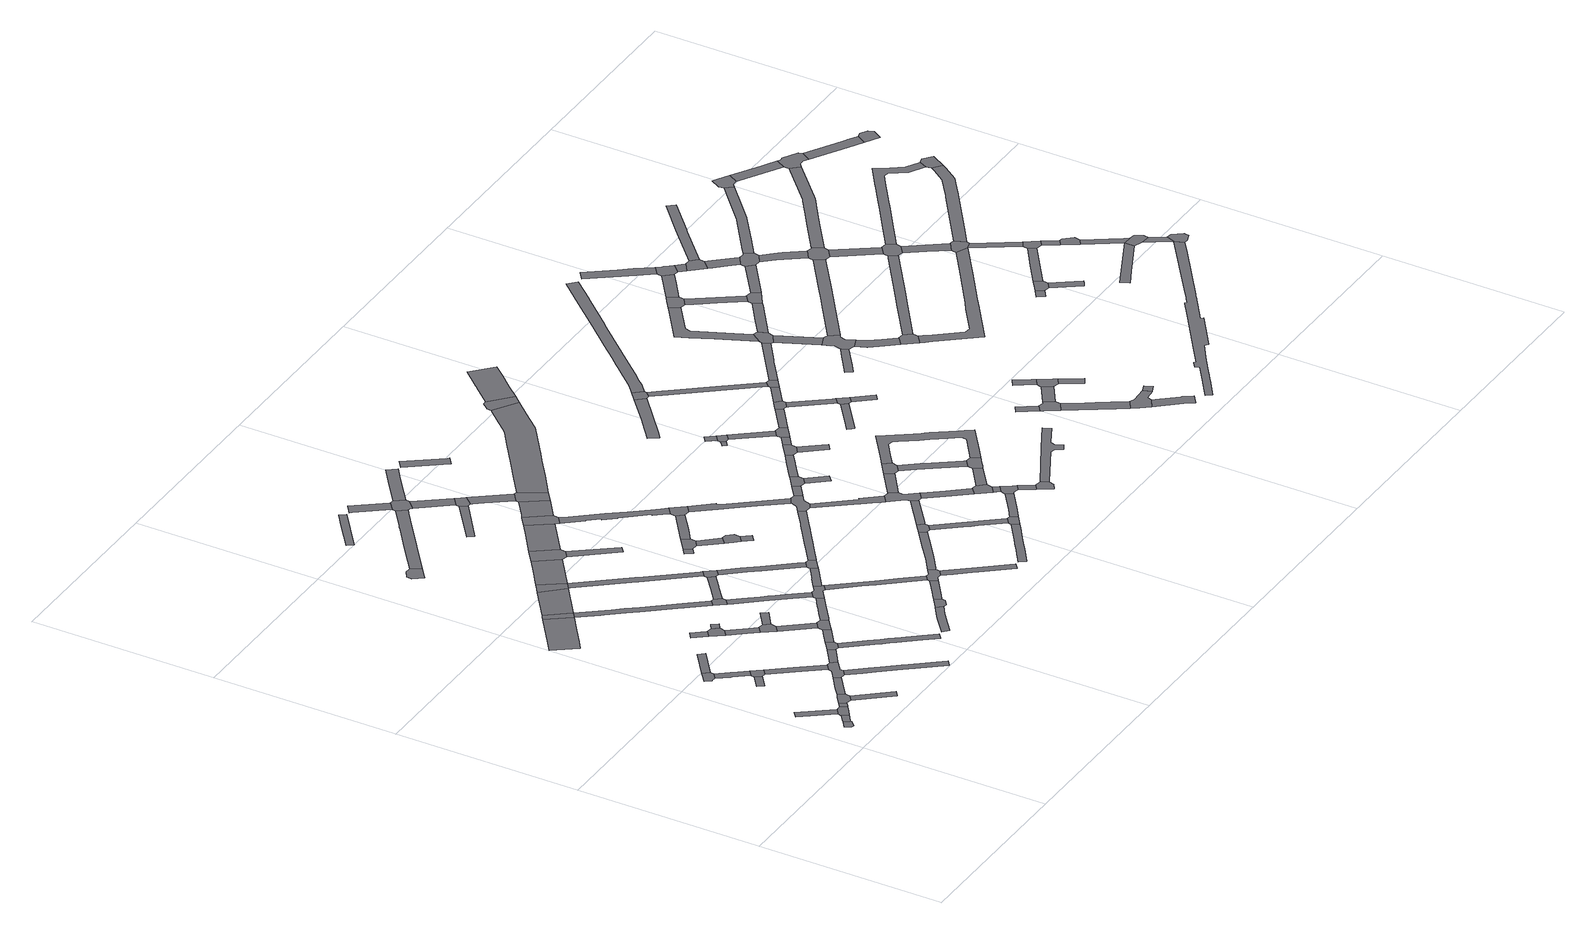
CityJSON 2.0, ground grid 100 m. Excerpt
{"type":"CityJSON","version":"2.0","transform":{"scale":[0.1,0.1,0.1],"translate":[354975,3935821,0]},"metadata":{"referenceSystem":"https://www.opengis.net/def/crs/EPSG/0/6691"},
"CityObjects":{
"road1":{"type":"Road","geometry":[{"type":"MultiSurface","lod":"1","boundaries":[[[0,1,2,3,4,5]]]}]},
"road2":{"type":"Road","attributes":{"RoadStructureAttribute.sectionType":"1"},"geometry":[{"type":"MultiSurface","lod":"1","boundaries":[[[6,7,8,9,3,2]]]}]},
"road3":{"type":"Road","attributes":{"RoadStructureAttribute.sectionType":"1"},"geometry":[{"type":"MultiSurface","lod":"1","boundaries":[[[10,11,12,13,14,15]]]}]},
"road4":{"type":"Road","geometry":[{"type":"MultiSurface","lod":"1","boundaries":[[[14,16,17,8,7,18,19,20,21,22,15]]]}]},
"road5":{"type":"Road","attributes":{"RoadStructureAttribute.sectionType":"1"},"geometry":[{"type":"MultiSurface","lod":"1","boundaries":[[[20,23,24,25,21]]]}]},
"road6":{"type":"Road","geometry":[{"type":"MultiSurface","lod":"1","boundaries":[[[26,25,24,27,28,29,30,31]]]}]},
"road7":{"type":"Road","geometry":[{"type":"MultiSurface","lod":"1","boundaries":[[[32,33,34,35,36,37,38,39]]]}]},
"road8":{"type":"Road","attributes":{"RoadStructureAttribute.sectionType":"1"},"geometry":[{"type":"MultiSurface","lod":"1","boundaries":[[[40,41,42,29,28]]]}]},
"road9":{"type":"Road","geometry":[{"type":"MultiSurface","lod":"1","boundaries":[[[43,44,45,46]]]}]},
"road10":{"type":"Road","attributes":{"RoadStructureAttribute.sectionType":"1"},"geometry":[{"type":"MultiSurface","lod":"1","boundaries":[[[47,48,37,36,49,50,51,52]]]}]},
"road11":{"type":"Road","attributes":{"RoadStructureAttribute.sectionType":"1"},"geometry":[{"type":"MultiSurface","lod":"1","boundaries":[[[30,53,54,55,56,57,58,31]]]}]},
"road12":{"type":"Road","geometry":[{"type":"MultiSurface","lod":"1","boundaries":[[[51,43,46,59,60,52]]]}]},
"road13":{"type":"Road","attributes":{"RoadStructureAttribute.sectionType":"1"},"geometry":[{"type":"MultiSurface","lod":"1","boundaries":[[[38,61,62,39]]]}]},
"road14":{"type":"Road","attributes":{"RoadStructureAttribute.sectionType":"1"},"geometry":[{"type":"MultiSurface","lod":"1","boundaries":[[[63,60,59,64,65,66]]]}]},
"road15":{"type":"Road","geometry":[{"type":"MultiSurface","lod":"1","boundaries":[[[54,67,68,69,70,71,72,66,65,73,74,55]]]}]},
"road16":{"type":"Road","attributes":{"RoadStructureAttribute.sectionType":"1"},"geometry":[{"type":"MultiSurface","lod":"1","boundaries":[[[75,76,77,78,79,80,81]]]}]},
"road17":{"type":"Road","attributes":{"RoadStructureAttribute.sectionType":"1"},"geometry":[{"type":"MultiSurface","lod":"1","boundaries":[[[82,83,84,85,86,68,67,87,88,89,90,91]]]}]},
"road18":{"type":"Road","attributes":{"RoadStructureAttribute.sectionType":"1"},"geometry":[{"type":"MultiSurface","lod":"1","boundaries":[[[72,71,92,93,94,95]]]}]},
"road19":{"type":"Road","attributes":{"RoadStructureAttribute.sectionType":"1"},"geometry":[{"type":"MultiSurface","lod":"1","boundaries":[[[96,97,98,99]]]}]},
"road20":{"type":"Road","geometry":[{"type":"MultiSurface","lod":"1","boundaries":[[[100,101,78,77,102]]]}]},
"road21":{"type":"Road","geometry":[{"type":"MultiSurface","lod":"1","boundaries":[[[103,104,105,99,98,106]]]}]},
"road22":{"type":"Road","geometry":[{"type":"MultiSurface","lod":"1","boundaries":[[[94,107,108,109,110,111,112,95]]]}]},
"road23":{"type":"Road","attributes":{"RoadStructureAttribute.sectionType":"1"},"geometry":[{"type":"MultiSurface","lod":"1","boundaries":[[[113,114,103,106,115,116]]]}]},
"road24":{"type":"Road","geometry":[{"type":"MultiSurface","lod":"1","boundaries":[[[104,117,118,105]]]}]},
"road25":{"type":"Road","geometry":[{"type":"MultiSurface","lod":"1","boundaries":[[[119,120,121,122,113,116]]]}]},
"road26":{"type":"Road","attributes":{"RoadStructureAttribute.sectionType":"1"},"geometry":[{"type":"MultiSurface","lod":"1","boundaries":[[[123,124,111,110,125]]]}]},
"road27":{"type":"Road","attributes":{"RoadStructureAttribute.sectionType":"1"},"geometry":[{"type":"MultiSurface","lod":"1","boundaries":[[[126,127,128,129,130,108,107,131,132,133,134,135,136,137,138]]]}]},
"road28":{"type":"Road","attributes":{"RoadStructureAttribute.sectionType":"1"},"geometry":[{"type":"MultiSurface","lod":"1","boundaries":[[[77,139,140,141,142,143,144,145,146,147,148,149,150,102]]]}]},
"road29":{"type":"Road","attributes":{"RoadStructureAttribute.sectionType":"1"},"geometry":[{"type":"MultiSurface","lod":"1","boundaries":[[[119,151,152,120]]]}]},
"road30":{"type":"Road","geometry":[{"type":"MultiSurface","lod":"1","boundaries":[[[153,154,122,121]]]}]},
"road31":{"type":"Road","geometry":[{"type":"MultiSurface","lod":"1","boundaries":[[[155,156,157,158,152,151,123,125]]]}]},
"road32":{"type":"Road","geometry":[{"type":"MultiSurface","lod":"1","boundaries":[[[159,160,161,162,163,164,165]]]}]},
"road33":{"type":"Road","geometry":[{"type":"MultiSurface","lod":"1","boundaries":[[[166,167,168,169,170]]]}]},
"road34":{"type":"Road","attributes":{"RoadStructureAttribute.sectionType":"1"},"geometry":[{"type":"MultiSurface","lod":"1","boundaries":[[[169,168,100,102,169,171,172,173,174,175,176,177,178,179,180,170]]]}]},
"road35":{"type":"Road","geometry":[{"type":"MultiSurface","lod":"1","boundaries":[[[181,182,183,146,145,184]]]}]},
"road36":{"type":"Road","attributes":{"RoadStructureAttribute.sectionType":"1"},"geometry":[{"type":"MultiSurface","lod":"1","boundaries":[[[157,185,186,187,188,189,190,191,192,193,158]]]}]},
"road37":{"type":"Road","attributes":{"RoadStructureAttribute.sectionType":"1"},"geometry":[{"type":"MultiSurface","lod":"1","boundaries":[[[194,195,196,197,166,170]]]}]},
"road38":{"type":"Road","attributes":{"RoadStructureAttribute.sectionType":"1"},"geometry":[{"type":"MultiSurface","lod":"1","boundaries":[[[198,199,200,201,202,203,204,205,206,207,208,209,210,181,184]]]}]},
"road39":{"type":"Road","attributes":{"RoadStructureAttribute.sectionType":"1"},"geometry":[{"type":"MultiSurface","lod":"1","boundaries":[[[211,212,213,214,215,216,217,218,219]]]}]},
"road40":{"type":"Road","attributes":{"RoadStructureAttribute.sectionType":"1"},"geometry":[{"type":"MultiSurface","lod":"1","boundaries":[[[220,183,182,221,222,223,224]]]}]},
"road41":{"type":"Road","geometry":[{"type":"MultiSurface","lod":"1","boundaries":[[[189,188,225,226,227,228,229,230,231,204,203]]]}]},
"road42":{"type":"Road","attributes":{"RoadStructureAttribute.sectionType":"1"},"geometry":[{"type":"MultiSurface","lod":"1","boundaries":[[[232,233,234,235,236,164,163,237,238,239,240,241,242,243]]]}]},
"road43":{"type":"Road","geometry":[{"type":"MultiSurface","lod":"1","boundaries":[[[244,245,246,247,195,194,248]]]}]},
"road44":{"type":"Road","attributes":{"RoadStructureAttribute.sectionType":"1"},"geometry":[{"type":"MultiSurface","lod":"1","boundaries":[[[249,250,251,252,253,254]]]}]},
"road45":{"type":"Road","geometry":[{"type":"MultiSurface","lod":"1","boundaries":[[[255,256,216,215,257,258,259,260]]]}]},
"road46":{"type":"Road","geometry":[{"type":"MultiSurface","lod":"1","boundaries":[[[223,261,262,263,176,175,224]]]}]},
"road47":{"type":"Road","attributes":{"RoadStructureAttribute.sectionType":"1"},"geometry":[{"type":"MultiSurface","lod":"1","boundaries":[[[264,265,244,248]]]}]},
"road48":{"type":"Road","attributes":{"RoadStructureAttribute.sectionType":"1"},"geometry":[{"type":"MultiSurface","lod":"1","boundaries":[[[266,267,268,269,230,229]]]}]},
"road49":{"type":"Road","attributes":{"RoadStructureAttribute.sectionType":"1"},"geometry":[{"type":"MultiSurface","lod":"1","boundaries":[[[270,271,272,228,227,273,274,275,276]]]}]},
"road50":{"type":"Road","attributes":{"RoadStructureAttribute.sectionType":"1"},"geometry":[{"type":"MultiSurface","lod":"1","boundaries":[[[277,278,279,280,263,262,281,282,283]]]}]},
"road51":{"type":"Road","attributes":{"RoadStructureAttribute.sectionType":"1"},"geometry":[{"type":"MultiSurface","lod":"1","boundaries":[[[284,285,286,287,288,289,255,260]]]}]},
"road52":{"type":"Road","attributes":{"RoadStructureAttribute.sectionType":"1"},"geometry":[{"type":"MultiSurface","lod":"1","boundaries":[[[290,291,292,293,294,295,246,245]]]}]},
"road53":{"type":"Road","attributes":{"RoadStructureAttribute.sectionType":"1"},"geometry":[{"type":"MultiSurface","lod":"1","boundaries":[[[296,297,298,299]]]}]},
"road54":{"type":"Road","attributes":{"RoadStructureAttribute.sectionType":"1"},"geometry":[{"type":"MultiSurface","lod":"1","boundaries":[[[300,301,302,303]]]}]},
"road55":{"type":"Road","geometry":[{"type":"MultiSurface","lod":"1","boundaries":[[[304,305,306,277,283,307,267,266]]]}]},
"road56":{"type":"Road","attributes":{"RoadStructureAttribute.sectionType":"1"},"geometry":[{"type":"MultiSurface","lod":"1","boundaries":[[[308,309,310,311,312]]]}]},
"road57":{"type":"Road","geometry":[{"type":"MultiSurface","lod":"1","boundaries":[[[313,314,276,275,287,286,315,316,317,318]]]}]},
"road58":{"type":"Road","geometry":[{"type":"MultiSurface","lod":"1","boundaries":[[[299,298,319,320,321,322]]]}]},
"road59":{"type":"Road","geometry":[{"type":"MultiSurface","lod":"1","boundaries":[[[242,323,324,325,326,327,308,312,243]]]}]},
"road60":{"type":"Road","geometry":[{"type":"MultiSurface","lod":"1","boundaries":[[[328,329,330,293,292,331,332,333]]]}]},
"road61":{"type":"Road","attributes":{"RoadStructureAttribute.sectionType":"1"},"geometry":[{"type":"MultiSurface","lod":"1","boundaries":[[[334,320,319,335,336,337]]]}]},
"road62":{"type":"Road","attributes":{"RoadStructureAttribute.sectionType":"1"},"geometry":[{"type":"MultiSurface","lod":"1","boundaries":[[[338,325,324,339,340]]]}]},
"road63":{"type":"Road","attributes":{"RoadStructureAttribute.sectionType":"1"},"geometry":[{"type":"MultiSurface","lod":"1","boundaries":[[[341,342,337,336,343,344,345]]]}]},
"road64":{"type":"Road","attributes":{"RoadStructureAttribute.sectionType":"1"},"geometry":[{"type":"MultiSurface","lod":"1","boundaries":[[[346,347,348,349,317,316,350,351,352,353,354]]]}]},
"road65":{"type":"Road","attributes":{"RoadStructureAttribute.sectionType":"1"},"geometry":[{"type":"MultiSurface","lod":"1","boundaries":[[[344,355,356,345]]]}]},
"road66":{"type":"Road","geometry":[{"type":"MultiSurface","lod":"1","boundaries":[[[339,300,303,357,358,359,340]]]}]},
"road67":{"type":"Road","attributes":{"RoadStructureAttribute.sectionType":"1"},"geometry":[{"type":"MultiSurface","lod":"1","boundaries":[[[328,360,361,362,329]]]}]},
"road68":{"type":"Road","attributes":{"RoadStructureAttribute.sectionType":"1"},"geometry":[{"type":"MultiSurface","lod":"1","boundaries":[[[321,363,364,365,366,322]]]}]},
"road69":{"type":"Road","attributes":{"RoadStructureAttribute.sectionType":"1"},"geometry":[{"type":"MultiSurface","lod":"1","boundaries":[[[367,368,369,370,371,372,333,332,373,374,375,376,377,378,379,380,381,382,383,384]]]}]},
"road70":{"type":"Road","attributes":{"RoadStructureAttribute.sectionType":"1"},"geometry":[{"type":"MultiSurface","lod":"1","boundaries":[[[385,386,387,388,389,358,357]]]}]},
"road71":{"type":"Road","attributes":{"RoadStructureAttribute.sectionType":"1"},"geometry":[{"type":"MultiSurface","lod":"1","boundaries":[[[326,390,391,392,393,394,395,327]]]}]},
"road72":{"type":"Road","attributes":{"RoadStructureAttribute.sectionType":"1"},"geometry":[{"type":"MultiSurface","lod":"1","boundaries":[[[396,397,398,399,400,401,402,403,404,313,318]]]}]},
"road73":{"type":"Road","attributes":{"RoadStructureAttribute.sectionType":"1"},"geometry":[{"type":"MultiSurface","lod":"1","boundaries":[[[405,406,407,408,409,410,411,412,306,305,413,414,415,416,417,418,419,420]]]}]},
"road74":{"type":"Road","geometry":[{"type":"MultiSurface","lod":"1","boundaries":[[[388,387,361,360,421,422]]]}]},
"road75":{"type":"Road","geometry":[{"type":"MultiSurface","lod":"1","boundaries":[[[365,364,423,424,367,384]]]}]},
"road76":{"type":"Road","attributes":{"RoadStructureAttribute.sectionType":"1"},"geometry":[{"type":"MultiSurface","lod":"1","boundaries":[[[425,426,427,428,429,430,431,432,433,434,435,436,437,438]]]}]},
"road77":{"type":"Road","geometry":[{"type":"MultiSurface","lod":"1","boundaries":[[[439,440,441,442,443,400,399,444]]]}]},
"road78":{"type":"Road","attributes":{"RoadStructureAttribute.sectionType":"1"},"geometry":[{"type":"MultiSurface","lod":"1","boundaries":[[[445,446,447,448,449,424,423,450,451,452,453]]]}]},
"road79":{"type":"Road","attributes":{"RoadStructureAttribute.sectionType":"1"},"geometry":[{"type":"MultiSurface","lod":"1","boundaries":[[[454,455,456,457,458,459]]]}]},
"road80":{"type":"Road","geometry":[{"type":"MultiSurface","lod":"1","boundaries":[[[460,461,462,445,453,463,464,405,420,465,466]]]}]},
"road81":{"type":"Road","attributes":{"RoadStructureAttribute.sectionType":"1"},"geometry":[{"type":"MultiSurface","lod":"1","boundaries":[[[467,468,469,470,471,472,473,474,439,444]]]}]},
"road82":{"type":"Road","attributes":{"RoadStructureAttribute.sectionType":"1"},"geometry":[{"type":"MultiSurface","lod":"1","boundaries":[[[475,441,440,476,477,478]]]}]},
"road83":{"type":"Road","attributes":{"RoadStructureAttribute.sectionType":"1"},"geometry":[{"type":"MultiSurface","lod":"1","boundaries":[[[465,479,480,481,482,483,484,485,486,487,466]]]}]},
"road84":{"type":"Road","geometry":[{"type":"MultiSurface","lod":"1","boundaries":[[[470,431,430,488,489,471]]]}]},
"road85":{"type":"Road","attributes":{"RoadStructureAttribute.sectionType":"1"},"geometry":[{"type":"MultiSurface","lod":"1","boundaries":[[[490,491,462,461]]]}]},
"road86":{"type":"Road","geometry":[{"type":"MultiSurface","lod":"1","boundaries":[[[477,492,493,494,495,496,497,498,499,485,484,500,501,502,478]]]}]},
"road87":{"type":"Road","attributes":{"RoadStructureAttribute.sectionType":"1"},"geometry":[{"type":"MultiSurface","lod":"1","boundaries":[[[503,504,505,506,507,508,509,510,422,421,511,512,513,514,515,516,517]]]}]},
"road88":{"type":"Road","geometry":[{"type":"MultiSurface","lod":"1","boundaries":[[[518,519,520,521,491,490,522,523]]]}]},
"road89":{"type":"Road","attributes":{"RoadStructureAttribute.sectionType":"1"},"geometry":[{"type":"MultiSurface","lod":"1","boundaries":[[[488,524,525,526,527,489]]]}]},
"road90":{"type":"Road","attributes":{"RoadStructureAttribute.sectionType":"1"},"geometry":[{"type":"MultiSurface","lod":"1","boundaries":[[[528,529,523,522]]]}]},
"road91":{"type":"Road","attributes":{"RoadStructureAttribute.sectionType":"1"},"geometry":[{"type":"MultiSurface","lod":"1","boundaries":[[[530,531,532,533,493,492,534,535,536]]]}]},
"road92":{"type":"Road","attributes":{"RoadStructureAttribute.sectionType":"1"},"geometry":[{"type":"MultiSurface","lod":"1","boundaries":[[[537,538,498,497]]]}]},
"road93":{"type":"Road","geometry":[{"type":"MultiSurface","lod":"1","boundaries":[[[539,540,530,536,541,542,543]]]}]},
"road94":{"type":"Road","attributes":{"RoadStructureAttribute.sectionType":"1"},"geometry":[{"type":"MultiSurface","lod":"1","boundaries":[[[544,545,546,519,518,547,548,549,550]]]}]},
"road95":{"type":"Road","attributes":{"RoadStructureAttribute.sectionType":"1"},"geometry":[{"type":"MultiSurface","lod":"1","boundaries":[[[541,551,552,542]]]}]},
"road96":{"type":"Road","geometry":[{"type":"MultiSurface","lod":"1","boundaries":[[[553,554,552,551,526,525,555,556,557]]]}]},
"road97":{"type":"Road","attributes":{"RoadStructureAttribute.sectionType":"1"},"geometry":[{"type":"MultiSurface","lod":"1","boundaries":[[[553,557,558,559]]]}]},
"road98":{"type":"Road","geometry":[{"type":"MultiSurface","lod":"1","boundaries":[[[560,561,538,537,562,563,564]]]}]},
"road99":{"type":"Road","geometry":[{"type":"MultiSurface","lod":"1","boundaries":[[[565,566,567,568,559,558,569]]]}]},
"road100":{"type":"Road","attributes":{"RoadStructureAttribute.sectionType":"1"},"geometry":[{"type":"MultiSurface","lod":"1","boundaries":[[[570,571,539,543]]]}]},
"road101":{"type":"Road","geometry":[{"type":"MultiSurface","lod":"1","boundaries":[[[572,573,574,575]]]}]},
"road102":{"type":"Road","geometry":[{"type":"MultiSurface","lod":"1","boundaries":[[[576,577,578,579,580,544,550]]]}]},
"road103":{"type":"Road","attributes":{"RoadStructureAttribute.sectionType":"1"},"geometry":[{"type":"MultiSurface","lod":"1","boundaries":[[[581,582,583,584,585,586]]]}]},
"road104":{"type":"Road","attributes":{"RoadStructureAttribute.sectionType":"1"},"geometry":[{"type":"MultiSurface","lod":"1","boundaries":[[[562,587,588,589,590,591,592,593,563]]]}]},
"road105":{"type":"Road","geometry":[{"type":"MultiSurface","lod":"1","boundaries":[[[572,575,594,595,581,586]]]}]},
"road106":{"type":"Road","attributes":{"RoadStructureAttribute.sectionType":"1"},"geometry":[{"type":"MultiSurface","lod":"1","boundaries":[[[596,597,577,576]]]}]},
"road107":{"type":"Road","attributes":{"RoadStructureAttribute.sectionType":"1"},"geometry":[{"type":"MultiSurface","lod":"1","boundaries":[[[598,579,578,599,600,601]]]}]},
"road108":{"type":"Road","attributes":{"RoadStructureAttribute.sectionType":"1"},"geometry":[{"type":"MultiSurface","lod":"1","boundaries":[[[595,594,602,603]]]}]},
"road109":{"type":"Road","geometry":[{"type":"MultiSurface","lod":"1","boundaries":[[[590,589,571,570,604,605,606,607]]]}]},
"road110":{"type":"Road","geometry":[{"type":"MultiSurface","lod":"1","boundaries":[[[608,503,517,609,610,611]]]}]},
"road111":{"type":"Road","attributes":{"RoadStructureAttribute.sectionType":"1"},"geometry":[{"type":"MultiSurface","lod":"1","boundaries":[[[612,613,614,615,616,617,618,619,620]]]}]},
"road112":{"type":"Road","geometry":[{"type":"MultiSurface","lod":"1","boundaries":[[[600,621,622,623,603,602,601]]]}]},
"road113":{"type":"Road","attributes":{"RoadStructureAttribute.sectionType":"1"},"geometry":[{"type":"MultiSurface","lod":"1","boundaries":[[[606,624,625,626,627,628,629,630,631,632,633,634,635,560,564,636,637,638,639,640,641,642,643,644,645,646,607]]]}]},
"road114":{"type":"Road","attributes":{"RoadStructureAttribute.sectionType":"1"},"geometry":[{"type":"MultiSurface","lod":"1","boundaries":[[[566,647,648,649,650,651,652,653,654,655,656,567]]]}]},
"road115":{"type":"Road","attributes":{"RoadStructureAttribute.sectionType":"1"},"geometry":[{"type":"MultiSurface","lod":"1","boundaries":[[[657,658,659,660,661,662,663,610,609]]]}]},
"road116":{"type":"Road","attributes":{"RoadStructureAttribute.sectionType":"1"},"geometry":[{"type":"MultiSurface","lod":"1","boundaries":[[[664,623,622,665,666,667,668]]]}]},
"road117":{"type":"Road","geometry":[{"type":"MultiSurface","lod":"1","boundaries":[[[619,669,670,671,672,620]]]}]},
"road118":{"type":"Road","attributes":{"RoadStructureAttribute.sectionType":"1"},"geometry":[{"type":"MultiSurface","lod":"1","boundaries":[[[673,674,675,676,677,678,679]]]}]},
"road119":{"type":"Road","geometry":[{"type":"MultiSurface","lod":"1","boundaries":[[[667,680,681,682,683,684,668]]]}]},
"road120":{"type":"Road","attributes":{"RoadStructureAttribute.sectionType":"1"},"geometry":[{"type":"MultiSurface","lod":"1","boundaries":[[[685,686,687,688,689,681,680]]]}]},
"road121":{"type":"Road","attributes":{"RoadStructureAttribute.sectionType":"1"},"geometry":[{"type":"MultiSurface","lod":"1","boundaries":[[[690,691,692,670,669,693,694,695,696,697]]]}]},
"road122":{"type":"Road","attributes":{"RoadStructureAttribute.sectionType":"1"},"geometry":[{"type":"MultiSurface","lod":"1","boundaries":[[[683,682,698,699]]]}]},
"road123":{"type":"Road","geometry":[{"type":"MultiSurface","lod":"1","boundaries":[[[700,701,688,687,673,679]]]}]},
"road124":{"type":"Road","attributes":{"RoadStructureAttribute.sectionType":"1"},"geometry":[{"type":"MultiSurface","lod":"1","boundaries":[[[702,703,701,700]]]}]},
"road125":{"type":"Road","geometry":[{"type":"MultiSurface","lod":"1","boundaries":[[[697,696,699,698,704,705,706]]]}]},
"road126":{"type":"Road","attributes":{"RoadStructureAttribute.sectionType":"1"},"geometry":[{"type":"MultiSurface","lod":"1","boundaries":[[[707,708,709,710]]]}]},
"road127":{"type":"Road","geometry":[{"type":"MultiSurface","lod":"1","boundaries":[[[711,710,709,712,713,714,715,716]]]}]},
"road128":{"type":"Road","attributes":{"RoadStructureAttribute.sectionType":"1"},"geometry":[{"type":"MultiSurface","lod":"1","boundaries":[[[713,717,718,719,720,721,722,723,724,714]]]}]},
"road129":{"type":"Road","attributes":{"RoadStructureAttribute.sectionType":"1"},"geometry":[{"type":"MultiSurface","lod":"1","boundaries":[[[705,725,726,727,728,729,730,706]]]}]},
"road130":{"type":"Road","attributes":{"RoadStructureAttribute.sectionType":"1"},"geometry":[{"type":"MultiSurface","lod":"1","boundaries":[[[731,732,716,715]]]}]},
"road131":{"type":"Road","attributes":{"RoadStructureAttribute.sectionType":"1"},"geometry":[{"type":"MultiSurface","lod":"1","boundaries":[[[733,734,735,736,737,738,739,740,741,742,743,672,671,744,745,746,747,748,749,750,751,752,753]]]}]},
"road132":{"type":"Road","geometry":[{"type":"MultiSurface","lod":"1","boundaries":[[[754,755,756,757,758,721,720,759,760,761]]]}]},
"road133":{"type":"Road","attributes":{"RoadStructureAttribute.sectionType":"1"},"geometry":[{"type":"MultiSurface","lod":"1","boundaries":[[[762,763,764,765,766,767]]]}]},
"road134":{"type":"Road","attributes":{"RoadStructureAttribute.sectionType":"1"},"geometry":[{"type":"MultiSurface","lod":"1","boundaries":[[[760,768,769,770,771,772,773,761]]]}]},
"road135":{"type":"Road","attributes":{"RoadStructureAttribute.sectionType":"1"},"geometry":[{"type":"MultiSurface","lod":"1","boundaries":[[[774,775,776,777,778,779]]]}]},
"road136":{"type":"Road","geometry":[{"type":"MultiSurface","lod":"1","boundaries":[[[780,781,782,783,779,778,732,731]]]}]},
"road137":{"type":"Road","attributes":{"RoadStructureAttribute.sectionType":"1"},"geometry":[{"type":"MultiSurface","lod":"1","boundaries":[[[784,785,781,780]]]}]},
"road138":{"type":"Road","attributes":{"RoadStructureAttribute.sectionType":"1"},"geometry":[{"type":"MultiSurface","lod":"1","boundaries":[[[786,787,757,756]]]}]},
"road139":{"type":"Road","attributes":{"RoadStructureAttribute.sectionType":"1"},"geometry":[{"type":"MultiSurface","lod":"1","boundaries":[[[788,789,790,791,792,793,794,795,796,797,798,799,800,801]]]}]},
"road140":{"type":"Road","geometry":[{"type":"MultiSurface","lod":"1","boundaries":[[[802,729,728,803,804,805,806,807,788,801]]]}]},
"road141":{"type":"Road","attributes":{"RoadStructureAttribute.sectionType":"1"},"geometry":[{"type":"MultiSurface","lod":"1","boundaries":[[[808,809,805,804]]]}]},
"road142":{"type":"Road","geometry":[{"type":"MultiSurface","lod":"1","boundaries":[[[810,811,812,813,814,815,809,808,816,817,818,767,766,819]]]}]},
"road143":{"type":"Road","attributes":{"RoadStructureAttribute.sectionType":"1"},"geometry":[{"type":"MultiSurface","lod":"1","boundaries":[[[820,821,822,823,824,825,826,810,819]]]}]},
"road144":{"type":"Road","geometry":[{"type":"MultiSurface","lod":"1","boundaries":[[[827,828,829,824,823,830]]]}]},
"road145":{"type":"Road","attributes":{"RoadStructureAttribute.sectionType":"1"},"geometry":[{"type":"MultiSurface","lod":"1","boundaries":[[[831,832,833,807,806,834,835,836]]]}]},
"road146":{"type":"Road","geometry":[{"type":"MultiSurface","lod":"1","boundaries":[[[837,838,839,840,841,794,793]]]}]},
"road147":{"type":"Road","attributes":{"RoadStructureAttribute.sectionType":"1"},"geometry":[{"type":"MultiSurface","lod":"1","boundaries":[[[842,843,838,837,844,845,846,847]]]}]},
"road148":{"type":"Road","geometry":[{"type":"MultiSurface","lod":"1","boundaries":[[[846,831,836,848,849,850,847]]]}]},
"road149":{"type":"Road","attributes":{"RoadStructureAttribute.sectionType":"1"},"geometry":[{"type":"MultiSurface","lod":"1","boundaries":[[[851,840,839,852,853]]]}]},
"road150":{"type":"Road","attributes":{"RoadStructureAttribute.sectionType":"1"},"geometry":[{"type":"MultiSurface","lod":"1","boundaries":[[[854,855,856,857,858,859,860]]]}]},
"road151":{"type":"Road","attributes":{"RoadStructureAttribute.sectionType":"1"},"geometry":[{"type":"MultiSurface","lod":"1","boundaries":[[[813,861,862,863,864,865,866,867,868,869,814]]]}]},
"road152":{"type":"Road","geometry":[{"type":"MultiSurface","lod":"1","boundaries":[[[870,871,872,856,855,851,853,873,874]]]}]},
"road153":{"type":"Road","attributes":{"RoadStructureAttribute.sectionType":"1"},"geometry":[{"type":"MultiSurface","lod":"1","boundaries":[[[875,876,850,849,877]]]}]},
"road154":{"type":"Road","attributes":{"RoadStructureAttribute.sectionType":"1"},"geometry":[{"type":"MultiSurface","lod":"1","boundaries":[[[828,878,879,880,881,882,883,884,885,886,829]]]}]},
"road155":{"type":"Road","attributes":{"RoadStructureAttribute.sectionType":"1"},"geometry":[{"type":"MultiSurface","lod":"1","boundaries":[[[887,888,874,873]]]}]},
"road156":{"type":"Road","geometry":[{"type":"MultiSurface","lod":"1","boundaries":[[[888,887,889,890,891,892]]]}]},
"road157":{"type":"Road","attributes":{"RoadStructureAttribute.sectionType":"1"},"geometry":[{"type":"MultiSurface","lod":"1","boundaries":[[[893,894,890,889,895,896,897,898]]]}]},
"road158":{"type":"Road","attributes":{"RoadStructureAttribute.sectionType":"1"},"geometry":[{"type":"MultiSurface","lod":"1","boundaries":[[[899,900,901,902,903,904,905,906,907,908,909,906,910,911,912,913,914,915,916,917,918,919,827,830]]]}]},
"road159":{"type":"Road","attributes":{"RoadStructureAttribute.sectionType":"1"},"geometry":[{"type":"MultiSurface","lod":"1","boundaries":[[[920,921,922,923,924,925,926,927,928,929,930,931,932,933,934,935,936,937,938,939,940,941,942,943,944,945,946,947,948,949,950,951,952,953,954,955,956]]]}]},
"road160":{"type":"Road","geometry":[{"type":"MultiSurface","lod":"1","boundaries":[[[957,958,959,960,961,898,897,875,877]]]}]},
"road161":{"type":"Road","attributes":{"RoadStructureAttribute.sectionType":"1"},"geometry":[{"type":"MultiSurface","lod":"1","boundaries":[[[962,963,964,965]]]}]},
"road162":{"type":"Road","attributes":{"RoadStructureAttribute.sectionType":"1"},"geometry":[{"type":"MultiSurface","lod":"1","boundaries":[[[966,967,968,958,957,969,970,971]]]}]},
"road163":{"type":"Road","geometry":[{"type":"MultiSurface","lod":"1","boundaries":[[[972,973,974,975,976,965,964,977]]]}]},
"road164":{"type":"Road","geometry":[{"type":"MultiSurface","lod":"1","boundaries":[[[978,979,980,966,971,866,865,981,982]]]}]},
"road165":{"type":"Road","attributes":{"RoadStructureAttribute.sectionType":"1"},"geometry":[{"type":"MultiSurface","lod":"1","boundaries":[[[983,984,985,972,977]]]}]},
"road166":{"type":"Road","attributes":{"RoadStructureAttribute.sectionType":"1"},"geometry":[{"type":"MultiSurface","lod":"1","boundaries":[[[986,987,988,892,891,989,990,991]]]}]},
"road167":{"type":"Road","attributes":{"RoadStructureAttribute.sectionType":"1"},"geometry":[{"type":"MultiSurface","lod":"1","boundaries":[[[981,992,993,982]]]}]},
"road168":{"type":"Road","geometry":[{"type":"MultiSurface","lod":"1","boundaries":[[[994,995,996,993,992,882,881,997,998]]]}]},
"road169":{"type":"Road","attributes":{"RoadStructureAttribute.sectionType":"1"},"geometry":[{"type":"MultiSurface","lod":"1","boundaries":[[[999,1000,1001,1002,974,973]]]}]},
"road170":{"type":"Road","attributes":{"RoadStructureAttribute.sectionType":"1"},"geometry":[{"type":"MultiSurface","lod":"1","boundaries":[[[1003,998,997,1004,1005,1006]]]}]},
"road171":{"type":"Road","attributes":{"RoadStructureAttribute.sectionType":"1"},"geometry":[{"type":"MultiSurface","lod":"1","boundaries":[[[959,1007,1008,1009,1010,1011,1012,1013,1014,1015,1016,960]]]}]},
"road172":{"type":"Road","geometry":[{"type":"MultiSurface","lod":"1","boundaries":[[[909,1017,1018,1006,1005,1019,910,906]]]}]},
"road173":{"type":"Road","attributes":{"RoadStructureAttribute.sectionType":"1"},"geometry":[{"type":"MultiSurface","lod":"1","boundaries":[[[1020,1021,1022,1023,1024]]]}]},
"road174":{"type":"Road","geometry":[{"type":"MultiSurface","lod":"1","boundaries":[[[1001,1000,1025,1026,908,907]]]}]},
"road175":{"type":"Road","attributes":{"RoadStructureAttribute.sectionType":"1"},"geometry":[{"type":"MultiSurface","lod":"1","boundaries":[[[1025,1027,1028,1029,1030,1026]]]}]},
"road176":{"type":"Road","geometry":[{"type":"MultiSurface","lod":"1","boundaries":[[[1031,1032,1033,1029,1028,1034,1035]]]}]},
"road177":{"type":"Road","attributes":{"RoadStructureAttribute.sectionType":"1"},"geometry":[{"type":"MultiSurface","lod":"1","boundaries":[[[1036,1037,1038,1039,1040,1041,1042,979,978,1043,1044,1045,1046,1047,1048,1049,1050]]]}]},
"road178":{"type":"Road","attributes":{"RoadStructureAttribute.sectionType":"1"},"geometry":[{"type":"MultiSurface","lod":"1","boundaries":[[[1051,1052,1053,1024,1054,1055,1056,1031,1035]]]}]},
"road179":{"type":"Road","geometry":[{"type":"MultiSurface","lod":"1","boundaries":[[[1057,1058,1054,1024,1023,1059,1060]]]}]},
"road180":{"type":"Road","attributes":{"RoadStructureAttribute.sectionType":"1"},"geometry":[{"type":"MultiSurface","lod":"1","boundaries":[[[1061,1060,1059,1062,956]]]}]},
"road181":{"type":"Road","geometry":[{"type":"MultiSurface","lod":"1","boundaries":[[[1063,1064,1065,1066,1012,1011,1067,1068]]]}]},
"road182":{"type":"Road","geometry":[{"type":"MultiSurface","lod":"1","boundaries":[[[1069,1070,1071,1072,1061,956,955]]]}]},
"road183":{"type":"Road","attributes":{"RoadStructureAttribute.sectionType":"1"},"geometry":[{"type":"MultiSurface","lod":"1","boundaries":[[[1073,1074,1075,1076,1077,1078,1079,1080,1081,1082,1083,1084,1085,1086,1087,1088,1089,1090,1091,996,995]]]}]},
"road184":{"type":"Road","attributes":{"RoadStructureAttribute.sectionType":"1"},"geometry":[{"type":"MultiSurface","lod":"1","boundaries":[[[1092,1093,1094,1095,1096,1097,1018,1017,1098,1099,1100,1101,1102,1103,1104]]]}]},
"road185":{"type":"Road","attributes":{"RoadStructureAttribute.sectionType":"1"},"geometry":[{"type":"MultiSurface","lod":"1","boundaries":[[[1105,1106,1063,1068,1107,1108,1109,1110]]]}]},
"road186":{"type":"Road","geometry":[{"type":"MultiSurface","lod":"1","boundaries":[[[1111,1112,1113,1114,1115,1116,1117,1110,1109,1036,1050]]]}]},
"road187":{"type":"Road","geometry":[{"type":"MultiSurface","lod":"1","boundaries":[[[1103,1118,1119,1120,1082,1081,1104]]]}]},
"road188":{"type":"Road","attributes":{"RoadStructureAttribute.sectionType":"1"},"geometry":[{"type":"MultiSurface","lod":"1","boundaries":[[[1121,1122,1123,1114,1113,1124,1125,1126]]]}]},
"road189":{"type":"Road","geometry":[{"type":"MultiSurface","lod":"1","boundaries":[[[1125,1127,1128,1129,1130,1126]]]}]}
},
"vertices":[
[148,138,0],[179,164,0],[175,169,0],[153,198,0],[117,171,0],[137,141,0],
[182,175,0],[222,203,0],[199,234,0],[161,204,0],
[194,333,0],[111,443,0],[80,418,0],[143,334,0],[202,256,0],[236,277,0],
[202,254,0],[199,236,0],[268,236,0],[270,238,0],[283,247,0],[260,278,0],[255,278,0],
[300,260,0],[308,266,0],[286,297,0],
[333,332,0],[336,262,0],[337,262,0],[370,286,0],[373,313,0],[350,344,0],
[134,951,0],[158,919,0],[163,923,0],[183,921,0],[183,920,0],[215,945,0],[218,965,0],[193,997,0],
[482,87,0],[514,112,0],[387,265,0],
[287,763,0],[221,713,0],[245,681,0],[312,732,0],
[271,872,0],[266,879,0],[231,859,0],[234,855,0],[290,783,0],[322,808,0],
[398,331,0],[490,401,0],[467,432,0],[391,376,0],[372,362,0],[373,361,0],
[332,730,0],[364,754,0],
[353,1067,0],[327,1098,0],
[454,641,0],[422,616,0],[522,490,0],[555,514,0],
[515,399,0],[548,423,0],[550,443,0],[555,447,0],[599,482,0],[574,512,0],[518,472,0],[517,469,0],
[144,1644,0],[242,1716,0],[317,1770,0],[229,1892,0],[60,1769,0],[8,1731,0],[97,1610,0],
[871,31,0],[750,178,0],[729,204,0],[664,282,0],[626,328,0],[573,329,0],[615,279,0],[696,181,0],[735,133,0],[840,6,0],
[630,503,0],[631,504,0],[690,546,0],[666,579,0],
[473,1224,0],[438,1197,0],[490,1129,0],[526,1157,0],
[258,1913,0],[244,1903,0],[350,1794,0],
[576,1092,0],[581,1121,0],[556,1152,0],[541,1064,0],
[710,543,0],[742,567,0],[743,575,0],[745,587,0],[721,619,0],[712,612,0],
[677,962,0],[649,998,0],[604,983,0],[642,934,0],
[612,1142,0],[589,1175,0],
[693,869,0],[728,897,0],[733,926,0],[707,957,0],
[809,684,0],[773,657,0],[833,652,0],
[955,309,0],[942,325,0],[900,375,0],[877,404,0],[836,453,0],[822,407,0],[846,378,0],[869,351,0],[890,325,0],[954,247,0],[990,204,0],[1026,160,0],[1057,185,0],
[398,1670,0],[409,1656,0],[475,1574,0],[517,1523,0],[648,1360,0],[651,1356,0],[738,1249,0],[769,1274,0],[683,1382,0],[553,1542,0],[506,1600,0],[466,1650,0],
[813,714,0],[849,741,0],
[817,986,0],[794,1018,0],
[843,660,0],[844,660,0],[903,705,0],[879,737,0],
[234,2642,0],[229,2612,0],[266,2564,0],[301,2591,0],[336,2617,0],[300,2665,0],[270,2668,0],
[478,2073,0],[449,2052,0],[423,2033,0],[528,1924,0],[561,1948,0],
[535,1916,0],[738,1665,0],[743,1659,0],[859,1517,0],[942,1414,0],[974,1438,0],[968,1446,0],[934,1488,0],[777,1682,0],[769,1691,0],
[812,1219,0],[814,1240,0],[789,1271,0],[780,1194,0],
[911,710,0],[960,747,0],[1005,781,0],[1061,820,0],[1038,852,0],[982,813,0],[961,797,0],[929,774,0],[891,745,0],
[733,2073,0],[645,2194,0],[561,2133,0],[497,2087,0],
[801,1168,0],[877,1074,0],[909,1035,0],[963,968,0],[980,947,0],[1040,872,0],[1073,895,0],[1052,922,0],[993,994,0],[963,1031,0],[940,1060,0],[918,1088,0],[862,1157,0],
[1107,155,0],[1196,230,0],[1200,232,0],[1224,250,0],[1275,286,0],[1251,318,0],[1206,286,0],[1171,260,0],[1077,182,0],
[865,1332,0],[890,1301,0],[899,1308,0],[966,1362,0],[940,1393,0],
[1061,821,0],[1108,855,0],[1125,851,0],[1154,875,0],[1147,883,0],[1123,915,0],[1093,893,0],
[610,2900,0],[599,2892,0],[581,2878,0],[454,2782,0],[359,2710,0],[364,2638,0],[490,2734,0],[521,2757,0],[618,2831,0],[725,2912,0],[748,2929,0],[712,2977,0],
[804,2096,0],[806,2126,0],[718,2248,0],[671,2213,0],[766,2068,0],
[464,3134,0],[330,3032,0],[354,3000,0],[468,3087,0],[570,3164,0],[545,3195,0],
[1306,358,0],[1255,321,0],[1295,283,0],[1328,306,0],[1329,320,0],[1330,326,0],
[967,1362,0],[986,1360,0],[1018,1385,0],
[935,1854,0],[967,1879,0],
[1275,976,0],[1252,1007,0],[1175,952,0],[1174,953,0],
[1383,597,0],[1327,665,0],[1311,683,0],[1239,716,0],[1283,662,0],[1440,471,0],[1469,492,0],
[1288,1051,0],[1264,1081,0],[1152,1220,0],[1091,1295,0],[1075,1251,0],[1119,1196,0],[1254,1030,0],
[1357,345,0],[1409,383,0],[1463,422,0],[1440,455,0],[1359,397,0],[1321,369,0],
[974,2248,0],[978,2251,0],[991,2261,0],[903,2382,0],[837,2334,0],[758,2277,0],
[1064,1591,0],[1092,1555,0],[1125,1580,0],[1097,1616,0],
[897,2733,0],[681,2569,0],[705,2537,0],[922,2699,0],
[1312,1003,0],[1331,1018,0],[1308,1050,0],[1254,1029,0],
[762,3034,0],[638,3198,0],[589,3162,0],[598,3150,0],[714,2997,0],
[1519,512,0],[1486,488,0],[1486,439,0],[1506,436,0],[1540,458,0],[1542,480,0],
[1155,1576,0],[1193,1603,0],[1196,1633,0],[1169,1670,0],
[768,2927,0],[773,2919,0],[816,2963,0],[819,2983,0],[782,3031,0],
[1049,2304,0],[961,2425,0],[915,2391,0],[1004,2244,0],[1006,2242,0],[1046,2274,0],
[1211,1581,0],[1190,1535,0],[1242,1473,0],[1277,1503,0],
[841,2930,0],[900,2753,0],[948,2789,0],
[1334,1470,0],[1308,1501,0],[1272,1438,0],[1295,1410,0],[1330,1439,0],
[1775,174,0],[1658,316,0],[1657,317,0],[1551,444,0],[1547,387,0],[1605,317,0],[1624,294,0],[1626,292,0],[1744,149,0],
[1334,1363,0],[1369,1392,0],
[942,2698,0],[984,2743,0],[969,2762,0],
[1159,2383,0],[1071,2505,0],[980,2438,0],
[1259,1679,0],[1367,1761,0],[1337,1795,0],[1301,1769,0],
[1380,1858,0],[1357,1886,0],[1326,1923,0],[1255,2012,0],[1187,2097,0],[1077,2234,0],[1084,2145,0],[1089,2148,0],[1137,2087,0],[1132,2084,0],[1147,2064,0],[1180,2022,0],[1185,2025,0],[1218,1986,0],[1291,1898,0],[1286,1894,0],[1333,1835,0],[1340,1826,0],
[949,2688,0],[982,2645,0],[1074,2524,0],[1123,2560,0],[1000,2721,0],
[927,3065,0],[988,3111,0],[1040,3151,0],[1004,3199,0],[989,3187,0],[894,3116,0],
[1555,489,0],[1630,543,0],[1716,609,0],[1810,682,0],[1785,714,0],[1698,646,0],[1611,579,0],[1604,573,0],[1559,541,0],
[1660,1307,0],[1571,1241,0],[1561,1233,0],[1560,1233,0],[1493,1184,0],[1437,1144,0],[1390,1110,0],[1377,1100,0],[1400,1068,0],[1417,1080,0],[1460,1110,0],[1492,1134,0],[1508,1146,0],[1564,1187,0],[1594,1209,0],[1684,1274,0],
[1213,2423,0],[1142,2556,0],
[1397,1757,0],[1437,1788,0],
[1864,171,0],[1907,201,0],[1952,234,0],[1990,261,0],[2061,311,0],[2088,331,0],[2065,364,0],[1993,312,0],[1959,288,0],[1929,267,0],[1883,234,0],[1854,214,0],[1795,171,0],[1819,139,0],
[1862,705,0],[1865,725,0],[1840,756,0],[1837,754,0],[1836,753,0],[1830,680,0],
[1742,1393,0],[1638,1524,0],[1532,1659,0],[1521,1674,0],[1529,1680,0],[1487,1647,0],[1537,1585,0],[1605,1499,0],[1707,1372,0],
[1060,3147,0],[1183,2984,0],[1205,2954,0],[1245,2984,0],[1238,2992,0],[1100,3178,0],
[1759,1330,0],[1794,1356,0],[1770,1389,0],[1708,1371,0],[1698,1334,0],[1714,1271,0],[1747,1292,0],
[1949,532,0],[1957,523,0],[1978,497,0],[2068,384,0],[2101,407,0],[2014,515,0],[1988,548,0],[1982,556,0],
[2000,879,0],[1875,733,0],[2031,853,0],[2007,884,0],
[1845,1105,0],[1861,1086,0],[1866,1079,0],[1919,1013,0],[1929,1001,0],[1943,984,0],[1982,1016,0],[1906,1111,0],[1897,1105,0],
[2145,372,0],[2121,404,0],
[1862,1407,0],[1837,1440,0],
[2052,851,0],[2091,882,0],[2058,923,0],[2041,944,0],[2043,960,0],[2045,974,0],[2015,1014,0],[2011,1011,0],[1972,948,0],[2007,906,0],[2008,886,0],
[1710,3022,0],[1636,2940,0],[1593,2891,0],[1577,2874,0],[1570,2867,0],[1489,2809,0],[1352,2709,0],[1260,2642,0],[1333,2510,0],[1447,2592,0],[1491,2624,0],[1541,2661,0],[1680,2761,0],[1767,2860,0],[1835,2938,0],
[1931,1460,0],[1906,1493,0],[1877,1470,0],[1860,1458,0],[1892,1402,0],[1927,1429,0],
[2192,405,0],[2310,490,0],[2287,523,0],[2173,441,0],
[1973,1303,0],[2008,1332,0],
[2251,684,0],[2201,745,0],[2170,783,0],[2095,877,0],[2143,737,0],[2160,716,0],[2212,652,0],
[2180,1072,0],[2150,1113,0],
[2280,679,0],[2275,680,0],[2270,580,0],[2309,611,0],[2313,641,0],
[2059,1605,0],[1998,1560,0],[1916,1500,0],[1938,1467,0],[2017,1525,0],[2023,1529,0],[2082,1572,0],
[2293,552,0],[2331,579,0],
[2378,510,0],[2366,529,0],[2317,496,0],[2322,495,0],[2346,490,0],
[2394,416,0],[2425,436,0],
[2224,1168,0],[2186,1140,0],[2210,1069,0],[2249,1099,0],[2254,1128,0],
[2473,363,0],[2480,392,0],[2463,433,0],[2454,429,0],[2441,342,0],
[2433,730,0],[2403,770,0],
[2012,1931,0],[1985,1909,0],[2000,1890,0],[2028,1911,0],
[2112,1569,0],[2150,1594,0],[2153,1624,0],[2135,1660,0],[2073,1615,0],
[2046,1977,0],[2029,1998,0],[2011,2022,0],[1979,1997,0],[1998,1974,0],[2014,1952,0],
[2263,996,0],[2308,935,0],[2407,799,0],[2447,829,0],[2442,837,0],[2348,964,0],[2318,1006,0],
[2046,1911,0],[2078,1936,0],
[2211,1447,0],[2248,1473,0],
[2138,1662,0],[2158,1627,0],[2211,1666,0],[2187,1699,0],
[2190,1727,0],[2223,1752,0],
[2447,740,0],[2467,755,0],[2507,784,0],[2477,826,0],
[1710,3043,0],[1874,2981,0],[1762,3081,0],[1742,3081,0],
[2003,2363,0],[1922,2297,0],[1868,2254,0],[1864,2251,0],[1899,2202,0],[1928,2225,0],[2059,2336,0],[2169,2428,0],[2130,2474,0],
[2231,1681,0],[2278,1716,0],[2255,1749,0],
[2563,825,0],[2706,930,0],[2676,970,0],[2659,993,0],[2577,1104,0],[2562,1124,0],[2553,1136,0],[2530,1167,0],[2452,1273,0],[2435,1295,0],[2422,1313,0],[2282,1210,0],[2313,1171,0],[2387,1224,0],[2417,1219,0],[2434,1196,0],[2494,1115,0],[2509,1095,0],[2524,1075,0],[2575,1005,0],[2615,950,0],[2611,921,0],[2536,867,0],
[2716,520,0],[2745,512,0],[2767,476,0],[2785,488,0],[2801,497,0],[2780,530,0],[2788,559,0],[2899,619,0],[2878,659,0],[2726,577,0],
[1934,3049,0],[1999,3123,0],[2058,3188,0],[1946,3288,0],[1859,3190,0],[1856,3187,0],[1836,3164,0],
[2305,1785,0],[2308,1738,0],[2329,1753,0],[2413,1813,0],[2388,1847,0],
[2188,2427,0],[2214,2456,0],[2215,2469,0],[2176,2514,0],
[2583,1599,0],[2437,1488,0],[2406,1464,0],[2422,1444,0],[2431,1434,0],[2436,1437,0],[2608,1568,0],
[2433,1811,0],[2466,1834,0],[2469,1854,0],[2440,1885,0],[2412,1865,0],
[2440,1803,0],[2575,1631,0],[2585,1619,0],[2616,1644,0],[2607,1656,0],
[2443,2170,0],[2265,2394,0],[2263,2397,0],[2226,2382,0],[2229,2378,0],[2442,2110,0],[2548,1977,0],[2576,2002,0],
[2572,1930,0],[2548,1963,0],
[2628,1566,0],[2659,1591,0],
[2707,1467,0],[2740,1491,0],
[2601,1952,0],[2620,1966,0],[2597,1998,0],
[2977,864,0],[2939,840,0],[3002,744,0],[3040,769,0],
[3069,762,0],[3013,726,0],[3057,658,0],[3108,690,0],[3114,720,0],[3081,770,0],
[3148,517,0],[3153,510,0],[3201,435,0],[3237,378,0],[3288,411,0],[3240,485,0],[3200,548,0],[3145,633,0],
[2702,2025,0],[2751,2061,0],[2765,2071,0],[2883,2154,0],[2869,2194,0],[2742,2104,0],
[3224,791,0],[3192,842,0],
[2856,3262,0],[2736,3128,0],[2676,3060,0],[2593,2968,0],[2475,2836,0],[2396,2748,0],[2354,2701,0],[2335,2680,0],[2289,2629,0],[2238,2571,0],[2223,2555,0],[2264,2511,0],[2289,2540,0],[2328,2583,0],[2363,2621,0],[2397,2660,0],[2618,2906,0],[2637,2927,0],[2782,3089,0],[2794,3102,0],[2901,3221,0],
[3363,356,0],[3413,360,0],[3421,363,0],[3403,405,0],[3315,399,0],[3262,340,0],[3300,297,0],[3352,328,0],
[2974,1817,0],[2838,1720,0],[2861,1688,0],[2909,1721,0],[3024,1804,0],[3006,1840,0],
[3402,178,0],[3435,133,0],[3484,167,0],[3450,215,0],[3447,218,0],[3380,296,0],
[3225,915,0],[3175,992,0],[3137,968,0],[3166,923,0],[3199,871,0],[3237,896,0],
[3254,784,0],[3292,808,0],[3280,827,0],[3249,878,0],
[3321,676,0],[3359,700,0],
[3460,380,0],[3443,422,0],
[2913,2268,0],[2875,2352,0],[2823,2467,0],[2788,2544,0],[2796,2573,0],[2948,2685,0],[2913,2733,0],[2902,2725,0],[2705,2583,0],[2735,2517,0],[2759,2463,0],[2784,2406,0],[2802,2368,0],[2873,2210,0],
[2870,2198,0],[2892,2151,0],[2900,2149,0],[2951,2182,0],[2959,2211,0],[2942,2259,0],
[2994,1936,0],[3049,1960,0],
[3112,1818,0],[3091,1865,0],[3099,1894,0],[3113,1903,0],[3078,1952,0],[3068,1955,0],[3003,1915,0],[3017,1883,0],[3016,1878,0],[3057,1794,0],
[3082,1738,0],[3083,1735,0],[3136,1670,0],[3184,1611,0],[3231,1648,0],[3180,1711,0],[3135,1767,0],
[3289,1576,0],[3293,1606,0],[3260,1644,0],[3242,1539,0],
[3146,2406,0],[3108,2379,0],[3025,2320,0],[3091,2305,0],[3152,2349,0],[3175,2366,0],
[2978,2680,0],[3018,2710,0],[3023,2739,0],[2988,2788,0],[2963,2770,0],
[3109,2582,0],[3051,2663,0],[3027,2611,0],[3069,2553,0],[3152,2435,0],[3193,2464,0],
[3252,2417,0],[3254,2419,0],[3223,2458,0],
[3143,2901,0],[3121,2810,0],[3183,2856,0],
[3089,3009,0],[3148,2931,0],[3195,2967,0],[3134,3049,0],[3087,3111,0],[2978,3256,0],[2931,3220,0],
[3303,2038,0],[3383,2095,0],[3456,2147,0],[3646,2286,0],[3657,2294,0],[3624,2344,0],[3422,2196,0],[3352,2146,0],[3269,2087,0],
[3239,2913,0],[3220,2934,0],[3216,2940,0],[3213,2852,0],[3254,2896,0],
[3415,2597,0],[3245,2474,0],[3451,2561,0],
[3493,1748,0],[3578,1809,0],[3655,1864,0],[3860,2009,0],[3832,2050,0],[3817,2040,0],[3627,1906,0],[3548,1849,0],[3464,1789,0],
[3241,2821,0],[3292,2854,0],
[3310,2745,0],[3356,2788,0],[3357,2818,0],[3322,2853,0],
[3454,2677,0],[3382,2759,0],[3328,2726,0],[3378,2672,0],[3419,2626,0],[3470,2659,0],
[3258,1519,0],[3281,1491,0],[3439,1294,0],[3645,1443,0],[3648,1445,0],[3716,1493,0],[3898,1622,0],[4083,1754,0],[4225,1535,0],[4261,1554,0],[4123,1766,0],[4020,1783,0],[3865,1672,0],[3699,1555,0],[3656,1525,0],[3612,1498,0],[3466,1392,0],[3436,1396,0],[3335,1520,0],[3305,1557,0],[3299,1565,0],
[4280,678,0],[4219,633,0],[4212,628,0],[4180,605,0],[4173,615,0],[4171,613,0],[4104,564,0],[4066,536,0],[3852,385,0],[3746,307,0],[3740,317,0],[3708,293,0],[3709,292,0],[3721,274,0],[3631,209,0],[3551,152,0],[3513,125,0],[3535,95,0],[3639,170,0],[3650,177,0],[3678,197,0],[3728,233,0],[3749,248,0],[3805,288,0],[3809,291,0],[3896,348,0],[3902,342,0],[3912,332,0],[4103,470,0],[4092,481,0],[4247,593,0],[4256,600,0],[4261,604,0],[4264,606,0],[4564,824,0],[4640,880,0],[4621,929,0],
[3481,2558,0],[3532,2591,0],[3537,2621,0],[3508,2661,0],[3500,2656,0],
[3869,1257,0],[3895,1219,0],[3938,1250,0],[3911,1287,0],
[3679,2408,0],[3609,2503,0],[3597,2519,0],[3550,2481,0],[3560,2468,0],[3630,2374,0],
[4004,1271,0],[4009,1300,0],[3983,1337,0],[3948,1313,0],[3933,1302,0],[3967,1245,0],
[3744,2352,0],[3717,2407,0],[3708,2400,0],[3687,2289,0],[3736,2323,0],
[4067,1105,0],[4091,1120,0],[4105,1130,0],
[3691,3189,0],[3515,3030,0],[3506,3022,0],[3541,2987,0],[3554,2999,0],[3724,3154,0],
[3836,2080,0],[3885,2115,0],
[3942,2065,0],[3942,2069,0],[3915,2111,0],[3889,2004,0],[3937,2040,0],
[4124,1382,0],[4244,1467,0],[4220,1505,0],[4096,1418,0],
[4006,1943,0],[3957,1909,0],[4025,1813,0],[4074,1847,0],
[3635,2691,0],[3788,2801,0],[3790,2802,0],[3890,2893,0],[3998,2990,0],[3965,3026,0],[3888,2958,0],[3756,2839,0],[3751,2836,0],[3539,2684,0],
[4126,1785,0],[4104,1843,0],[4021,1789,0],
[4178,974,0],[4200,929,0],[4290,974,0],[4492,1073,0],[4493,1126,0],
[4274,1461,0],[4308,1483,0],
[4311,1405,0],[4324,1385,0],[4358,1407,0],[4335,1441,0],
[4410,1327,0],[4415,1356,0],[4377,1403,0],[4372,1312,0],[4376,1304,0],
[4270,2843,0],[4255,2829,0],[4171,2752,0],[4063,2652,0],[4051,2644,0],[3975,2590,0],[3871,2516,0],[3907,2468,0],[4007,2539,0],[4102,2606,0],[4113,2617,0],[4145,2646,0],[4197,2694,0],[4256,2749,0],[4311,2800,0],
[4454,1186,0],[4475,1154,0],[4492,1127,0],[4542,1125,0],[4526,1149,0],[4487,1208,0],
[4595,1081,0],[4571,1119,0],[4537,1058,0],[4590,1051,0],
[4639,975,0],[4610,946,0],
[4076,3059,0],[4020,3092,0],[3993,3108,0],[3962,3056,0],[4015,3005,0],[4045,3007,0],
[4660,878,0],[4703,893,0],[4707,922,0],[4668,969,0],
[4107,2183,0],[4197,2247,0],[4267,2297,0],[4270,2299,0],[4386,2382,0],[4436,2417,0],[4465,2412,0],[4522,2331,0],[4603,2284,0],[4627,2328,0],[4557,2368,0],[4515,2427,0],[4465,2499,0],[4356,2422,0],[4326,2401,0],[4265,2357,0],[4242,2341,0],[4169,2289,0],[4079,2225,0],
[4595,2229,0],[4547,2164,0],[4541,2157,0],[4462,2097,0],[4437,2079,0],[4424,2070,0],[4190,1831,0],[4490,2043,0],[4498,2049,0],[4584,2114,0],[4645,2196,0],[4657,2217,0],[4610,2255,0],
[4253,2953,0],[4225,2969,0],[4062,2997,0],[4254,2882,0],[4268,2873,0],[4299,2925,0],
[4330,2817,0],[4360,2819,0],[4387,2802,0],[4418,2854,0],[4412,2874,0],[4335,2920,0],[4315,2915,0],
[4701,2293,0],[4703,2296,0],[4656,2335,0],
[4629,2727,0],[4619,2734,0],[4604,2742,0],[4572,2691,0],[4647,2646,0],[4678,2698,0],
[4722,2601,0],[4753,2653,0],[4745,2682,0],[4707,2705,0]
]}
